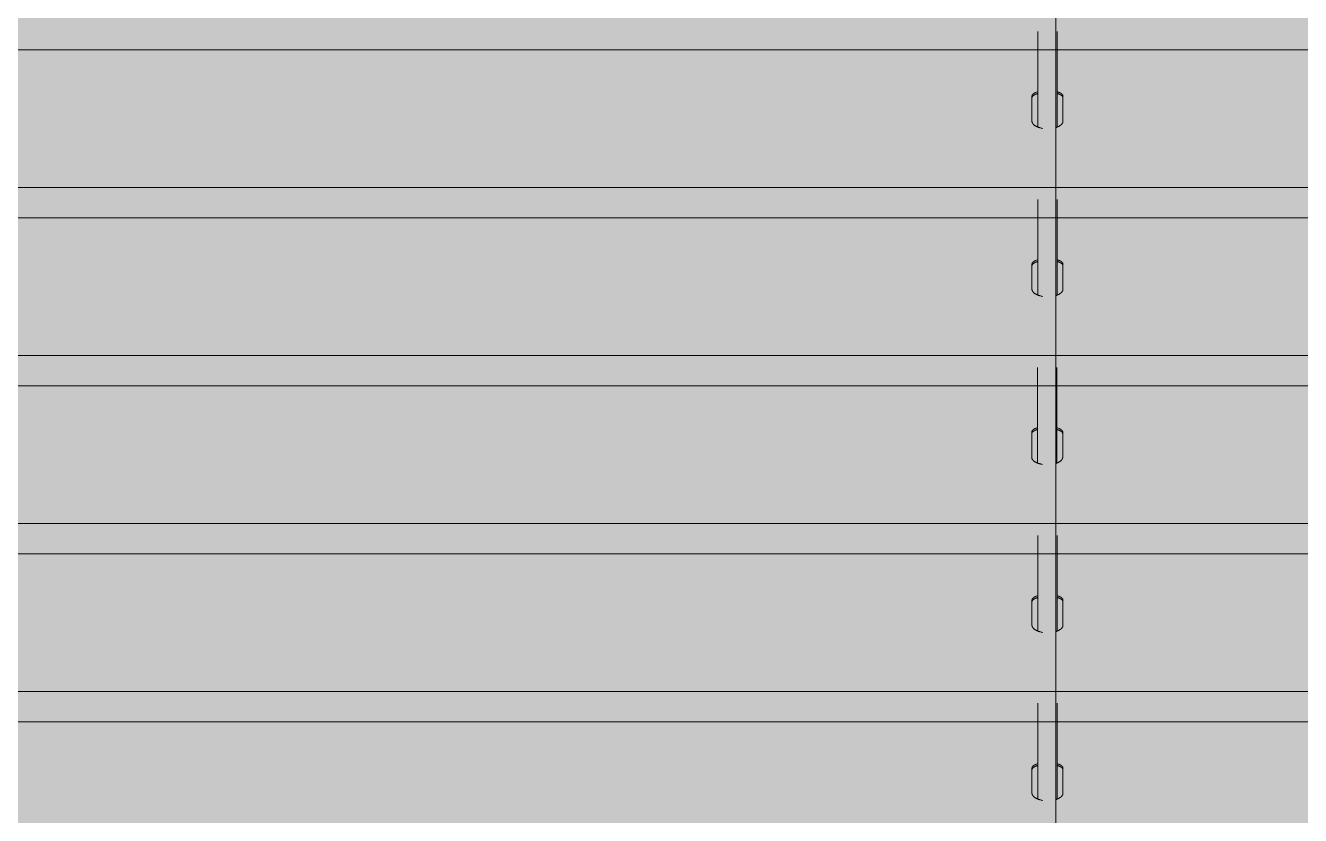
# Model space of a CAD drawing. Header units: millimetres. Extents: x 126 to 12547, y 1644 to 26714.
# Drawn here: x 1028 to 1122.9, y 25637.3 to 25696.1 of the extents above; entities that cross this region are included whole.
import ezdxf

# ---------------------------------------------------------------- set-up
doc = ezdxf.new("R2010")
doc.units = ezdxf.units.MM
doc.layers.add('cono piramide', color=4, linetype='Continuous')
for name, color, linetype, lineweight in [('F_ARREDI_pareti', 1, 'Continuous', 0), ('F_INFISSI', 4, 'Continuous', 5), ('F_MINERAL WALL', 6, 'Continuous', 5), ('F_Tendaggio', 252, 'Continuous', 5), ('F_VETRO', 140, 'Continuous', 5)]:
    doc.layers.add(name, color=color, linetype=linetype, lineweight=lineweight)

# ---------------------------------------------------------------- blocks, each defined once
blk = doc.blocks.new('TENDAGGIO_infisso piccolo_prospetto_fronte')
at = {"layer": 'F_Tendaggio'}
for p, q in [((734450.625, 513791.781), (734692.209, 513791.781)), ((734450.464, 513781.541), (734692.048, 513781.541)), ((734450.732, 513779.284), (734692.316, 513779.284)), ((734450.571, 513769.043), (734692.155, 513769.043)), ((734450.929, 513766.786), (734692.513, 513766.786)), ((734450.768, 513756.545), (734692.352, 513756.545)), ((734451.318, 513754.288), (734692.903, 513754.288)), ((734451.157, 513744.048), (734692.742, 513744.048)), ((734451.203, 513741.79), (734692.788, 513741.79))]:
    blk.add_line(p, q, dxfattribs=at)
for points in [[(734693.523, 513364.895), (734693.523, 514024.902)], [(734692.187, 513793.153), (734692.187, 513786.031)], [(734693.629, 513793.153), (734693.629, 513786.031)], [(734793.741, 513791.768), (734687.498, 513791.768)], [(734692.562, 513785.932), (734692.497, 513785.943), (734692.432, 513785.957), (734692.4, 513785.964), (734692.369, 513785.972), (734692.337, 513785.981), (734692.305, 513785.99), (734692.276, 513785.999), (734692.247, 513786.009), (734692.219, 513786.019), (734692.19, 513786.03), (734692.162, 513786.041), (734692.134, 513786.053), (734692.106, 513786.066), (734692.079, 513786.079), (734692.056, 513786.091), (734692.033, 513786.104), (734692.01, 513786.117), (734691.988, 513786.131), (734691.967, 513786.145), (734691.945, 513786.16), (734691.925, 513786.176), (734691.914, 513786.184), (734691.904, 513786.193), (734691.887, 513786.208), (734691.879, 513786.215), (734691.871, 513786.223), (734691.863, 513786.231), (734691.855, 513786.239), (734691.847, 513786.248), (734691.84, 513786.256), (734691.833, 513786.265), (734691.826, 513786.274), (734691.819, 513786.283), (734691.813, 513786.292), (734691.806, 513786.301), (734691.8, 513786.311), (734691.795, 513786.32), (734691.789, 513786.33), (734691.785, 513786.338), (734691.782, 513786.345), (734691.779, 513786.353), (734691.775, 513786.361), (734691.772, 513786.368), (734691.769, 513786.376), (734691.767, 513786.384), (734691.765, 513786.392), (734691.762, 513786.4), (734691.76, 513786.408), (734691.759, 513786.417), (734691.757, 513786.425), (734691.756, 513786.433), (734691.755, 513786.441), (734691.755, 513786.45), (734691.754, 513786.458), (734691.754, 513786.467), (734691.754, 513788.333), (734691.754, 513788.339), (734691.755, 513788.344), (734691.755, 513788.349), (734691.756, 513788.355), (734691.756, 513788.36), (734691.757, 513788.365), (734691.758, 513788.37), (734691.76, 513788.376), (734691.761, 513788.381), (734691.763, 513788.386), (734691.765, 513788.391), (734691.767, 513788.396), (734691.769, 513788.401), (734691.771, 513788.407), (734691.774, 513788.412), (734691.776, 513788.417), (734691.779, 513788.422), (734691.782, 513788.427), (734691.785, 513788.432), (734691.789, 513788.437), (734691.792, 513788.442), (734691.796, 513788.447), (734691.8, 513788.452), (734691.804, 513788.457), (734691.808, 513788.462), (734691.812, 513788.467), (734691.817, 513788.472), (734691.821, 513788.477), (734691.826, 513788.482), (734691.831, 513788.487), (734691.837, 513788.491), (734691.842, 513788.496), (734691.853, 513788.506), (734691.865, 513788.515), (734691.877, 513788.524), (734691.89, 513788.533), (734691.904, 513788.542), (734691.918, 513788.551), (734691.933, 513788.56), (734691.948, 513788.568), (734691.964, 513788.577), (734691.981, 513788.585), (734691.998, 513788.593), (734692.016, 513788.601), (734692.034, 513788.609), (734692.053, 513788.616), (734692.092, 513788.631), (734692.138, 513788.646), (734692.187, 513788.661)], [(734692.187, 513788.53), (734692.162, 513788.523), (734692.137, 513788.515), (734692.112, 513788.507), (734692.087, 513788.498), (734692.063, 513788.489), (734692.039, 513788.479), (734692.015, 513788.469), (734691.991, 513788.458), (734691.972, 513788.449), (734691.954, 513788.44), (734691.937, 513788.431), (734691.92, 513788.421), (734691.904, 513788.412), (734691.889, 513788.402), (734691.875, 513788.392), (734691.862, 513788.381), (734691.855, 513788.376), (734691.849, 513788.371), (734691.843, 513788.366), (734691.837, 513788.361), (734691.831, 513788.355), (734691.826, 513788.35), (734691.82, 513788.345), (734691.815, 513788.339), (734691.81, 513788.334), (734691.805, 513788.328), (734691.801, 513788.323), (734691.797, 513788.317), (734691.793, 513788.312), (734691.789, 513788.306), (734691.785, 513788.301), (734691.781, 513788.295), (734691.778, 513788.29), (734691.775, 513788.284), (734691.772, 513788.278), (734691.77, 513788.273), (734691.767, 513788.267), (734691.765, 513788.261), (734691.763, 513788.255), (734691.761, 513788.249), (734691.76, 513788.244), (734691.758, 513788.238), (734691.757, 513788.232), (734691.756, 513788.226), (734691.755, 513788.221), (734691.755, 513788.215), (734691.754, 513788.209), (734691.754, 513788.203)], [(734693.629, 513788.661), (734693.677, 513788.646), (734693.724, 513788.631), (734693.763, 513788.616), (734693.782, 513788.609), (734693.8, 513788.601), (734693.818, 513788.593), (734693.835, 513788.585), (734693.851, 513788.577), (734693.867, 513788.568), (734693.883, 513788.56), (734693.897, 513788.551), (734693.912, 513788.542), (734693.925, 513788.533), (734693.938, 513788.524), (734693.951, 513788.515), (734693.963, 513788.506), (734693.974, 513788.496), (734693.979, 513788.491), (734693.984, 513788.487), (734693.989, 513788.482), (734693.994, 513788.477), (734693.999, 513788.472), (734694.003, 513788.467), (734694.008, 513788.462), (734694.012, 513788.457), (734694.016, 513788.452), (734694.02, 513788.447), (734694.023, 513788.442), (734694.027, 513788.437), (734694.03, 513788.432), (734694.033, 513788.427), (734694.036, 513788.422), (734694.039, 513788.417), (734694.042, 513788.412), (734694.044, 513788.407), (734694.047, 513788.401), (734694.049, 513788.396), (734694.051, 513788.391), (734694.053, 513788.386), (734694.054, 513788.381), (734694.056, 513788.376), (734694.057, 513788.37), (734694.058, 513788.365), (734694.059, 513788.36), (734694.06, 513788.355), (734694.061, 513788.349), (734694.061, 513788.344), (734694.061, 513788.339), (734694.061, 513786.464)], [(734694.061, 513788.203), (734694.061, 513788.209), (734694.061, 513788.215), (734694.06, 513788.221), (734694.06, 513788.227), (734694.059, 513788.233), (734694.057, 513788.239), (734694.056, 513788.245), (734694.054, 513788.251), (734694.052, 513788.256), (734694.05, 513788.262), (734694.048, 513788.268), (734694.046, 513788.273), (734694.043, 513788.279), (734694.04, 513788.284), (734694.037, 513788.29), (734694.034, 513788.295), (734694.031, 513788.3), (734694.027, 513788.306), (734694.023, 513788.311), (734694.019, 513788.317), (734694.015, 513788.323), (734694.01, 513788.328), (734694.006, 513788.333), (734694.001, 513788.339), (734693.996, 513788.344), (734693.99, 513788.35), (734693.985, 513788.355), (734693.979, 513788.36), (734693.973, 513788.366), (734693.967, 513788.371), (734693.961, 513788.376), (734693.955, 513788.381), (734693.941, 513788.391), (734693.927, 513788.401), (734693.912, 513788.411), (734693.896, 513788.421), (734693.88, 513788.43), (734693.862, 513788.44), (734693.844, 513788.449), (734693.826, 513788.458), (734693.802, 513788.469), (734693.778, 513788.479), (734693.753, 513788.489), (734693.729, 513788.498), (734693.704, 513788.507), (734693.679, 513788.515), (734693.654, 513788.523), (734693.629, 513788.53)], [(734694.061, 513786.464), (734694.061, 513786.459), (734694.061, 513786.454), (734694.061, 513786.448), (734694.061, 513786.443), (734694.06, 513786.437), (734694.059, 513786.432), (734694.059, 513786.427), (734694.058, 513786.421), (734694.057, 513786.416), (734694.056, 513786.41), (734694.055, 513786.405), (734694.053, 513786.4), (734694.052, 513786.394), (734694.05, 513786.389), (734694.049, 513786.384), (734694.047, 513786.378), (734694.045, 513786.373), (734694.043, 513786.368), (734694.041, 513786.362), (734694.039, 513786.357), (734694.037, 513786.352), (734694.034, 513786.346), (734694.029, 513786.336), (734694.024, 513786.325), (734694.018, 513786.315), (734694.011, 513786.304), (734694.004, 513786.294), (734693.997, 513786.284), (734693.989, 513786.273), (734693.981, 513786.263), (734693.973, 513786.253), (734693.964, 513786.243), (734693.954, 513786.233), (734693.945, 513786.223), (734693.935, 513786.213), (734693.924, 513786.204), (734693.913, 513786.194), (734693.902, 513786.184), (734693.89, 513786.175), (734693.878, 513786.166), (734693.865, 513786.156), (734693.852, 513786.147), (734693.839, 513786.138), (734693.822, 513786.127), (734693.805, 513786.117), (734693.788, 513786.107), (734693.77, 513786.097), (734693.752, 513786.087), (734693.733, 513786.077), (734693.714, 513786.068), (734693.694, 513786.059), (734693.654, 513786.041), (734693.612, 513786.024), (734693.568, 513786.008), (734693.523, 513785.994)], [(734687.392, 513781.528), (734793.74, 513781.528)], [(734692.187, 513780.655), (734692.187, 513773.533)], [(734693.629, 513780.655), (734693.629, 513773.533)], [(734793.741, 513779.27), (734687.498, 513779.27)], [(734692.562, 513773.434), (734692.497, 513773.446), (734692.432, 513773.459), (734692.4, 513773.466), (734692.369, 513773.474), (734692.337, 513773.483), (734692.305, 513773.492), (734692.276, 513773.501), (734692.247, 513773.511), (734692.219, 513773.521), (734692.19, 513773.532), (734692.162, 513773.543), (734692.134, 513773.555), (734692.106, 513773.568), (734692.079, 513773.581), (734692.056, 513773.593), (734692.033, 513773.606), (734692.01, 513773.619), (734691.988, 513773.633), (734691.967, 513773.647), (734691.945, 513773.662), (734691.925, 513773.678), (734691.914, 513773.686), (734691.904, 513773.695), (734691.887, 513773.71), (734691.879, 513773.718), (734691.871, 513773.725), (734691.863, 513773.733), (734691.855, 513773.742), (734691.847, 513773.75), (734691.84, 513773.758), (734691.833, 513773.767), (734691.826, 513773.776), (734691.819, 513773.785), (734691.813, 513773.794), (734691.806, 513773.803), (734691.8, 513773.813), (734691.795, 513773.823), (734691.789, 513773.833), (734691.785, 513773.84), (734691.782, 513773.848), (734691.779, 513773.855), (734691.775, 513773.863), (734691.772, 513773.871), (734691.769, 513773.879), (734691.767, 513773.886), (734691.765, 513773.894), (734691.762, 513773.903), (734691.76, 513773.911), (734691.759, 513773.919), (734691.757, 513773.927), (734691.756, 513773.935), (734691.755, 513773.943), (734691.755, 513773.952), (734691.754, 513773.96), (734691.754, 513773.969), (734691.754, 513775.836), (734691.754, 513775.841), (734691.755, 513775.846), (734691.755, 513775.852), (734691.756, 513775.857), (734691.756, 513775.862), (734691.757, 513775.867), (734691.758, 513775.873), (734691.76, 513775.878), (734691.761, 513775.883), (734691.763, 513775.888), (734691.765, 513775.893), (734691.767, 513775.899), (734691.769, 513775.904), (734691.771, 513775.909), (734691.774, 513775.914), (734691.776, 513775.919), (734691.779, 513775.924), (734691.782, 513775.929), (734691.785, 513775.934), (734691.789, 513775.939), (734691.792, 513775.944), (734691.796, 513775.949), (734691.8, 513775.954), (734691.804, 513775.959), (734691.808, 513775.964), (734691.812, 513775.969), (734691.817, 513775.974), (734691.821, 513775.979), (734691.826, 513775.984), (734691.831, 513775.989), (734691.837, 513775.994), (734691.842, 513775.998), (734691.853, 513776.008), (734691.865, 513776.017), (734691.877, 513776.026), (734691.89, 513776.036), (734691.904, 513776.044), (734691.918, 513776.053), (734691.933, 513776.062), (734691.948, 513776.07), (734691.964, 513776.079), (734691.981, 513776.087), (734691.998, 513776.095), (734692.016, 513776.103), (734692.034, 513776.111), (734692.053, 513776.118), (734692.092, 513776.133), (734692.138, 513776.149), (734692.187, 513776.163)], [(734692.187, 513776.032), (734692.162, 513776.025), (734692.137, 513776.017), (734692.112, 513776.009), (734692.087, 513776), (734692.063, 513775.991), (734692.039, 513775.982), (734692.015, 513775.971), (734691.991, 513775.961), (734691.972, 513775.952), (734691.954, 513775.943), (734691.937, 513775.933), (734691.92, 513775.924), (734691.904, 513775.914), (734691.889, 513775.904), (734691.875, 513775.894), (734691.862, 513775.884), (734691.855, 513775.879), (734691.849, 513775.873), (734691.843, 513775.868), (734691.837, 513775.863), (734691.831, 513775.858), (734691.826, 513775.852), (734691.82, 513775.847), (734691.815, 513775.841), (734691.81, 513775.836), (734691.805, 513775.831), (734691.801, 513775.825), (734691.797, 513775.82), (734691.793, 513775.814), (734691.789, 513775.808), (734691.785, 513775.803), (734691.781, 513775.797), (734691.778, 513775.792), (734691.775, 513775.786), (734691.772, 513775.781), (734691.77, 513775.775), (734691.767, 513775.769), (734691.765, 513775.763), (734691.763, 513775.758), (734691.761, 513775.752), (734691.76, 513775.746), (734691.758, 513775.74), (734691.757, 513775.734), (734691.756, 513775.729), (734691.755, 513775.723), (734691.755, 513775.717), (734691.754, 513775.711), (734691.754, 513775.705)], [(734693.629, 513776.163), (734693.677, 513776.149), (734693.724, 513776.133), (734693.763, 513776.118), (734693.782, 513776.111), (734693.8, 513776.103), (734693.818, 513776.095), (734693.835, 513776.087), (734693.851, 513776.079), (734693.867, 513776.071), (734693.883, 513776.062), (734693.897, 513776.053), (734693.912, 513776.044), (734693.925, 513776.036), (734693.938, 513776.026), (734693.951, 513776.017), (734693.963, 513776.008), (734693.974, 513775.998), (734693.979, 513775.994), (734693.984, 513775.989), (734693.989, 513775.984), (734693.994, 513775.979), (734693.999, 513775.974), (734694.003, 513775.969), (734694.008, 513775.964), (734694.012, 513775.959), (734694.016, 513775.954), (734694.02, 513775.949), (734694.023, 513775.944), (734694.027, 513775.939), (734694.03, 513775.934), (734694.033, 513775.929), (734694.036, 513775.924), (734694.039, 513775.919), (734694.042, 513775.914), (734694.044, 513775.909), (734694.047, 513775.904), (734694.049, 513775.899), (734694.051, 513775.893), (734694.053, 513775.888), (734694.054, 513775.883), (734694.056, 513775.878), (734694.057, 513775.873), (734694.058, 513775.867), (734694.059, 513775.862), (734694.06, 513775.857), (734694.061, 513775.852), (734694.061, 513775.846), (734694.061, 513775.841), (734694.061, 513773.967)], [(734694.061, 513775.705), (734694.061, 513775.711), (734694.061, 513775.717), (734694.06, 513775.723), (734694.06, 513775.729), (734694.059, 513775.735), (734694.057, 513775.741), (734694.056, 513775.747), (734694.054, 513775.753), (734694.052, 513775.759), (734694.05, 513775.764), (734694.048, 513775.77), (734694.046, 513775.776), (734694.043, 513775.781), (734694.04, 513775.787), (734694.037, 513775.792), (734694.034, 513775.797), (734694.031, 513775.803), (734694.027, 513775.808), (734694.023, 513775.814), (734694.019, 513775.819), (734694.015, 513775.825), (734694.01, 513775.83), (734694.006, 513775.836), (734694.001, 513775.841), (734693.996, 513775.847), (734693.99, 513775.852), (734693.985, 513775.857), (734693.979, 513775.863), (734693.973, 513775.868), (734693.967, 513775.873), (734693.961, 513775.878), (734693.955, 513775.883), (734693.941, 513775.894), (734693.927, 513775.904), (734693.912, 513775.913), (734693.896, 513775.923), (734693.88, 513775.933), (734693.862, 513775.942), (734693.844, 513775.951), (734693.826, 513775.96), (734693.802, 513775.971), (734693.778, 513775.981), (734693.753, 513775.991), (734693.729, 513776), (734693.704, 513776.009), (734693.679, 513776.017), (734693.654, 513776.025), (734693.629, 513776.032)], [(734694.061, 513773.967), (734694.061, 513773.961), (734694.061, 513773.956), (734694.061, 513773.95), (734694.061, 513773.945), (734694.06, 513773.94), (734694.059, 513773.934), (734694.059, 513773.929), (734694.058, 513773.923), (734694.057, 513773.918), (734694.056, 513773.913), (734694.055, 513773.907), (734694.053, 513773.902), (734694.052, 513773.897), (734694.05, 513773.891), (734694.049, 513773.886), (734694.047, 513773.88), (734694.045, 513773.875), (734694.043, 513773.87), (734694.041, 513773.864), (734694.039, 513773.859), (734694.037, 513773.854), (734694.034, 513773.849), (734694.029, 513773.838), (734694.024, 513773.827), (734694.018, 513773.817), (734694.011, 513773.807), (734694.004, 513773.796), (734693.997, 513773.786), (734693.989, 513773.776), (734693.981, 513773.765), (734693.973, 513773.755), (734693.964, 513773.745), (734693.954, 513773.735), (734693.945, 513773.725), (734693.935, 513773.716), (734693.924, 513773.706), (734693.913, 513773.696), (734693.902, 513773.687), (734693.89, 513773.677), (734693.878, 513773.668), (734693.865, 513773.658), (734693.852, 513773.649), (734693.839, 513773.64), (734693.822, 513773.63), (734693.805, 513773.619), (734693.788, 513773.609), (734693.77, 513773.599), (734693.752, 513773.589), (734693.733, 513773.579), (734693.714, 513773.57), (734693.694, 513773.561), (734693.654, 513773.543), (734693.612, 513773.527), (734693.568, 513773.511), (734693.523, 513773.496)], [(734687.392, 513769.03), (734793.74, 513769.03)], [(734692.166, 513768.157), (734692.166, 513761.035)], [(734693.608, 513768.157), (734693.608, 513761.035)], [(734793.721, 513766.772), (734687.478, 513766.772)], [(734692.541, 513760.936), (734692.476, 513760.947), (734692.412, 513760.961), (734692.38, 513760.968), (734692.348, 513760.976), (734692.316, 513760.985), (734692.285, 513760.994), (734692.256, 513761.003), (734692.227, 513761.013), (734692.198, 513761.023), (734692.17, 513761.034), (734692.141, 513761.045), (734692.113, 513761.057), (734692.086, 513761.07), (734692.058, 513761.083), (734692.035, 513761.095), (734692.012, 513761.108), (734691.99, 513761.121), (734691.968, 513761.135), (734691.946, 513761.149), (734691.925, 513761.164), (734691.904, 513761.18), (734691.894, 513761.188), (734691.884, 513761.197), (734691.867, 513761.212), (734691.859, 513761.219), (734691.85, 513761.227), (734691.842, 513761.235), (734691.835, 513761.243), (734691.827, 513761.252), (734691.82, 513761.26), (734691.812, 513761.269), (734691.805, 513761.278), (734691.799, 513761.287), (734691.792, 513761.296), (734691.786, 513761.305), (734691.78, 513761.315), (734691.774, 513761.325), (734691.769, 513761.335), (734691.765, 513761.342), (734691.761, 513761.349), (734691.758, 513761.357), (734691.755, 513761.365), (734691.752, 513761.373), (734691.749, 513761.38), (734691.746, 513761.388), (734691.744, 513761.396), (734691.742, 513761.404), (734691.74, 513761.413), (734691.738, 513761.421), (734691.737, 513761.429), (734691.736, 513761.437), (734691.735, 513761.445), (734691.734, 513761.454), (734691.734, 513761.462), (734691.733, 513761.471), (734691.734, 513763.338), (734691.734, 513763.343), (734691.734, 513763.348), (734691.734, 513763.353), (734691.735, 513763.359), (734691.736, 513763.364), (734691.737, 513763.369), (734691.738, 513763.374), (734691.739, 513763.38), (734691.741, 513763.385), (734691.742, 513763.39), (734691.744, 513763.395), (734691.746, 513763.4), (734691.748, 513763.406), (734691.751, 513763.411), (734691.753, 513763.416), (734691.756, 513763.421), (734691.759, 513763.426), (734691.762, 513763.431), (734691.765, 513763.436), (734691.768, 513763.441), (734691.772, 513763.446), (734691.775, 513763.451), (734691.779, 513763.456), (734691.783, 513763.461), (734691.787, 513763.466), (734691.792, 513763.471), (734691.796, 513763.476), (734691.801, 513763.481), (734691.806, 513763.486), (734691.811, 513763.491), (734691.816, 513763.495), (734691.821, 513763.5), (734691.833, 513763.51), (734691.844, 513763.519), (734691.857, 513763.528), (734691.87, 513763.537), (734691.883, 513763.546), (734691.898, 513763.555), (734691.912, 513763.564), (734691.928, 513763.572), (734691.944, 513763.581), (734691.96, 513763.589), (734691.977, 513763.597), (734691.995, 513763.605), (734692.013, 513763.613), (734692.032, 513763.62), (734692.071, 513763.635), (734692.118, 513763.651), (734692.166, 513763.665)], [(734692.166, 513763.534), (734692.141, 513763.527), (734692.116, 513763.519), (734692.091, 513763.511), (734692.067, 513763.502), (734692.042, 513763.493), (734692.018, 513763.483), (734691.994, 513763.473), (734691.97, 513763.463), (734691.951, 513763.454), (734691.934, 513763.444), (734691.916, 513763.435), (734691.9, 513763.425), (734691.884, 513763.416), (734691.869, 513763.406), (734691.855, 513763.396), (734691.841, 513763.386), (734691.835, 513763.38), (734691.828, 513763.375), (734691.822, 513763.37), (734691.816, 513763.365), (734691.811, 513763.359), (734691.805, 513763.354), (734691.8, 513763.349), (734691.795, 513763.343), (734691.79, 513763.338), (734691.785, 513763.332), (734691.78, 513763.327), (734691.776, 513763.321), (734691.772, 513763.316), (734691.768, 513763.31), (734691.764, 513763.305), (734691.761, 513763.299), (734691.758, 513763.294), (734691.755, 513763.288), (734691.752, 513763.283), (734691.749, 513763.277), (734691.747, 513763.271), (734691.745, 513763.265), (734691.742, 513763.259), (734691.741, 513763.254), (734691.739, 513763.248), (734691.738, 513763.242), (734691.737, 513763.236), (734691.736, 513763.231), (734691.735, 513763.225), (734691.734, 513763.219), (734691.734, 513763.213), (734691.734, 513763.207)], [(734693.608, 513763.665), (734693.657, 513763.651), (734693.703, 513763.635), (734693.742, 513763.62), (734693.761, 513763.613), (734693.779, 513763.605), (734693.797, 513763.597), (734693.814, 513763.589), (734693.831, 513763.581), (734693.847, 513763.572), (734693.862, 513763.564), (734693.877, 513763.555), (734693.891, 513763.546), (734693.905, 513763.537), (734693.918, 513763.528), (734693.93, 513763.519), (734693.942, 513763.51), (734693.953, 513763.5), (734693.959, 513763.495), (734693.964, 513763.491), (734693.969, 513763.486), (734693.974, 513763.481), (734693.978, 513763.476), (734693.983, 513763.471), (734693.987, 513763.466), (734693.991, 513763.461), (734693.995, 513763.456), (734693.999, 513763.451), (734694.003, 513763.446), (734694.006, 513763.441), (734694.01, 513763.436), (734694.013, 513763.431), (734694.016, 513763.426), (734694.019, 513763.421), (734694.021, 513763.416), (734694.024, 513763.411), (734694.026, 513763.406), (734694.028, 513763.4), (734694.03, 513763.395), (734694.032, 513763.39), (734694.034, 513763.385), (734694.035, 513763.38), (734694.037, 513763.374), (734694.038, 513763.369), (734694.039, 513763.364), (734694.04, 513763.359), (734694.04, 513763.353), (734694.041, 513763.348), (734694.041, 513763.343), (734694.041, 513761.469)], [(734694.041, 513763.207), (734694.041, 513763.213), (734694.04, 513763.219), (734694.04, 513763.225), (734694.039, 513763.231), (734694.038, 513763.237), (734694.037, 513763.243), (734694.035, 513763.249), (734694.034, 513763.255), (734694.032, 513763.261), (734694.03, 513763.266), (734694.028, 513763.272), (734694.025, 513763.278), (734694.023, 513763.283), (734694.02, 513763.288), (734694.017, 513763.294), (734694.014, 513763.299), (734694.01, 513763.304), (734694.007, 513763.31), (734694.003, 513763.316), (734693.999, 513763.321), (734693.994, 513763.327), (734693.99, 513763.332), (734693.985, 513763.338), (734693.98, 513763.343), (734693.975, 513763.348), (734693.97, 513763.354), (734693.964, 513763.359), (734693.959, 513763.364), (734693.953, 513763.37), (734693.947, 513763.375), (734693.941, 513763.38), (734693.934, 513763.385), (734693.921, 513763.395), (734693.906, 513763.405), (734693.891, 513763.415), (734693.876, 513763.425), (734693.859, 513763.435), (734693.842, 513763.444), (734693.824, 513763.453), (734693.805, 513763.462), (734693.781, 513763.473), (734693.757, 513763.483), (734693.733, 513763.493), (734693.708, 513763.502), (734693.684, 513763.511), (734693.659, 513763.519), (734693.634, 513763.527), (734693.608, 513763.534)], [(734694.041, 513761.469), (734694.041, 513761.463), (734694.041, 513761.458), (734694.04, 513761.452), (734694.04, 513761.447), (734694.04, 513761.442), (734694.039, 513761.436), (734694.038, 513761.431), (734694.037, 513761.425), (734694.036, 513761.42), (734694.035, 513761.415), (734694.034, 513761.409), (734694.033, 513761.404), (734694.031, 513761.398), (734694.03, 513761.393), (734694.028, 513761.388), (734694.026, 513761.382), (734694.025, 513761.377), (734694.023, 513761.372), (734694.021, 513761.366), (734694.018, 513761.361), (734694.016, 513761.356), (734694.014, 513761.35), (734694.009, 513761.34), (734694.003, 513761.329), (734693.997, 513761.319), (734693.991, 513761.308), (734693.984, 513761.298), (734693.977, 513761.288), (734693.969, 513761.278), (734693.961, 513761.267), (734693.952, 513761.257), (734693.943, 513761.247), (734693.934, 513761.237), (734693.924, 513761.227), (734693.914, 513761.217), (734693.903, 513761.208), (734693.892, 513761.198), (734693.881, 513761.189), (734693.869, 513761.179), (734693.857, 513761.17), (734693.845, 513761.16), (734693.832, 513761.151), (734693.818, 513761.142), (734693.802, 513761.131), (734693.785, 513761.121), (734693.767, 513761.111), (734693.75, 513761.101), (734693.731, 513761.091), (734693.713, 513761.081), (734693.693, 513761.072), (734693.674, 513761.063), (734693.633, 513761.045), (734693.591, 513761.028), (734693.548, 513761.013), (734693.503, 513760.998)], [(734687.372, 513756.532), (734793.72, 513756.532)], [(734692.187, 513755.659), (734692.187, 513748.538)], [(734693.629, 513755.659), (734693.629, 513748.538)], [(734793.741, 513754.275), (734687.498, 513754.275)], [(734692.562, 513748.439), (734692.497, 513748.45), (734692.432, 513748.463), (734692.4, 513748.471), (734692.369, 513748.479), (734692.337, 513748.487), (734692.305, 513748.497), (734692.276, 513748.506), (734692.247, 513748.515), (734692.219, 513748.526), (734692.19, 513748.536), (734692.162, 513748.548), (734692.134, 513748.56), (734692.106, 513748.572), (734692.079, 513748.586), (734692.056, 513748.598), (734692.033, 513748.61), (734692.01, 513748.624), (734691.988, 513748.637), (734691.967, 513748.652), (734691.945, 513748.667), (734691.925, 513748.683), (734691.914, 513748.691), (734691.904, 513748.699), (734691.887, 513748.714), (734691.879, 513748.722), (734691.871, 513748.73), (734691.863, 513748.738), (734691.855, 513748.746), (734691.847, 513748.754), (734691.84, 513748.763), (734691.833, 513748.772), (734691.826, 513748.78), (734691.819, 513748.789), (734691.813, 513748.799), (734691.806, 513748.808), (734691.8, 513748.818), (734691.795, 513748.827), (734691.789, 513748.837), (734691.785, 513748.845), (734691.782, 513748.852), (734691.779, 513748.86), (734691.775, 513748.867), (734691.772, 513748.875), (734691.769, 513748.883), (734691.767, 513748.891), (734691.765, 513748.899), (734691.762, 513748.907), (734691.76, 513748.915), (734691.759, 513748.923), (734691.757, 513748.931), (734691.756, 513748.94), (734691.755, 513748.948), (734691.755, 513748.956), (734691.754, 513748.965), (734691.754, 513748.974), (734691.754, 513750.84), (734691.754, 513750.845), (734691.755, 513750.851), (734691.755, 513750.856), (734691.756, 513750.861), (734691.756, 513750.867), (734691.757, 513750.872), (734691.758, 513750.877), (734691.76, 513750.882), (734691.761, 513750.888), (734691.763, 513750.893), (734691.765, 513750.898), (734691.767, 513750.903), (734691.769, 513750.908), (734691.771, 513750.913), (734691.774, 513750.919), (734691.776, 513750.924), (734691.779, 513750.929), (734691.782, 513750.934), (734691.785, 513750.939), (734691.789, 513750.944), (734691.792, 513750.949), (734691.796, 513750.954), (734691.8, 513750.959), (734691.804, 513750.964), (734691.808, 513750.969), (734691.812, 513750.974), (734691.817, 513750.979), (734691.821, 513750.984), (734691.826, 513750.988), (734691.831, 513750.993), (734691.837, 513750.998), (734691.842, 513751.003), (734691.853, 513751.012), (734691.865, 513751.022), (734691.877, 513751.031), (734691.89, 513751.04), (734691.904, 513751.049), (734691.918, 513751.058), (734691.933, 513751.066), (734691.948, 513751.075), (734691.964, 513751.083), (734691.981, 513751.092), (734691.998, 513751.1), (734692.016, 513751.108), (734692.034, 513751.115), (734692.053, 513751.123), (734692.092, 513751.138), (734692.138, 513751.153), (734692.187, 513751.168)], [(734693.629, 513751.168), (734693.677, 513751.153), (734693.724, 513751.138), (734693.763, 513751.123), (734693.782, 513751.115), (734693.8, 513751.108), (734693.818, 513751.1), (734693.835, 513751.092), (734693.851, 513751.083), (734693.867, 513751.075), (734693.883, 513751.066), (734693.897, 513751.058), (734693.912, 513751.049), (734693.925, 513751.04), (734693.938, 513751.031), (734693.951, 513751.022), (734693.963, 513751.012), (734693.974, 513751.003), (734693.979, 513750.998), (734693.984, 513750.993), (734693.989, 513750.988), (734693.994, 513750.984), (734693.999, 513750.979), (734694.003, 513750.974), (734694.008, 513750.969), (734694.012, 513750.964), (734694.016, 513750.959), (734694.02, 513750.954), (734694.023, 513750.949), (734694.027, 513750.944), (734694.03, 513750.939), (734694.033, 513750.934), (734694.036, 513750.929), (734694.039, 513750.924), (734694.042, 513750.919), (734694.044, 513750.913), (734694.047, 513750.908), (734694.049, 513750.903), (734694.051, 513750.898), (734694.053, 513750.893), (734694.054, 513750.888), (734694.056, 513750.882), (734694.057, 513750.877), (734694.058, 513750.872), (734694.059, 513750.867), (734694.06, 513750.861), (734694.061, 513750.856), (734694.061, 513750.851), (734694.061, 513750.845), (734694.061, 513748.971)], [(734692.187, 513751.037), (734692.162, 513751.029), (734692.137, 513751.022), (734692.112, 513751.014), (734692.087, 513751.005), (734692.063, 513750.996), (734692.039, 513750.986), (734692.015, 513750.976), (734691.991, 513750.965), (734691.972, 513750.956), (734691.954, 513750.947), (734691.937, 513750.938), (734691.92, 513750.928), (734691.904, 513750.918), (734691.889, 513750.908), (734691.875, 513750.898), (734691.862, 513750.888), (734691.855, 513750.883), (734691.849, 513750.878), (734691.843, 513750.873), (734691.837, 513750.867), (734691.831, 513750.862), (734691.826, 513750.857), (734691.82, 513750.851), (734691.815, 513750.846), (734691.81, 513750.84), (734691.805, 513750.835), (734691.801, 513750.83), (734691.797, 513750.824), (734691.793, 513750.818), (734691.789, 513750.813), (734691.785, 513750.807), (734691.781, 513750.802), (734691.778, 513750.796), (734691.775, 513750.791), (734691.772, 513750.785), (734691.77, 513750.78), (734691.767, 513750.774), (734691.765, 513750.768), (734691.763, 513750.762), (734691.761, 513750.756), (734691.76, 513750.75), (734691.758, 513750.745), (734691.757, 513750.739), (734691.756, 513750.733), (734691.755, 513750.727), (734691.755, 513750.721), (734691.754, 513750.716), (734691.754, 513750.71)], [(734694.061, 513750.709), (734694.061, 513750.715), (734694.061, 513750.721), (734694.06, 513750.727), (734694.06, 513750.733), (734694.059, 513750.739), (734694.057, 513750.745), (734694.056, 513750.751), (734694.054, 513750.757), (734694.052, 513750.763), (734694.05, 513750.769), (734694.048, 513750.775), (734694.046, 513750.78), (734694.043, 513750.786), (734694.04, 513750.791), (734694.037, 513750.796), (734694.034, 513750.801), (734694.031, 513750.807), (734694.027, 513750.813), (734694.023, 513750.818), (734694.019, 513750.824), (734694.015, 513750.829), (734694.01, 513750.835), (734694.006, 513750.84), (734694.001, 513750.846), (734693.996, 513750.851), (734693.99, 513750.856), (734693.985, 513750.862), (734693.979, 513750.867), (734693.973, 513750.872), (734693.967, 513750.877), (734693.961, 513750.883), (734693.955, 513750.888), (734693.941, 513750.898), (734693.927, 513750.908), (734693.912, 513750.918), (734693.896, 513750.928), (734693.88, 513750.937), (734693.862, 513750.947), (734693.844, 513750.956), (734693.826, 513750.965), (734693.802, 513750.976), (734693.778, 513750.986), (734693.753, 513750.996), (734693.729, 513751.005), (734693.704, 513751.013), (734693.679, 513751.022), (734693.654, 513751.029), (734693.629, 513751.037)], [(734694.061, 513748.971), (734694.061, 513748.966), (734694.061, 513748.96), (734694.061, 513748.955), (734694.061, 513748.95), (734694.06, 513748.944), (734694.059, 513748.939), (734694.059, 513748.933), (734694.058, 513748.928), (734694.057, 513748.923), (734694.056, 513748.917), (734694.055, 513748.912), (734694.053, 513748.906), (734694.052, 513748.901), (734694.05, 513748.896), (734694.049, 513748.89), (734694.047, 513748.885), (734694.045, 513748.88), (734694.043, 513748.874), (734694.041, 513748.869), (734694.039, 513748.864), (734694.037, 513748.858), (734694.034, 513748.853), (734694.029, 513748.842), (734694.024, 513748.832), (734694.018, 513748.821), (734694.011, 513748.811), (734694.004, 513748.801), (734693.997, 513748.79), (734693.989, 513748.78), (734693.981, 513748.77), (734693.973, 513748.76), (734693.964, 513748.75), (734693.954, 513748.74), (734693.945, 513748.73), (734693.935, 513748.72), (734693.924, 513748.71), (734693.913, 513748.701), (734693.902, 513748.691), (734693.89, 513748.682), (734693.878, 513748.672), (734693.865, 513748.663), (734693.852, 513748.654), (734693.839, 513748.645), (734693.822, 513748.634), (734693.805, 513748.624), (734693.788, 513748.613), (734693.77, 513748.603), (734693.752, 513748.594), (734693.733, 513748.584), (734693.714, 513748.575), (734693.694, 513748.565), (734693.654, 513748.548), (734693.612, 513748.531), (734693.568, 513748.515), (734693.523, 513748.501)], [(734687.392, 513744.035), (734793.74, 513744.035)], [(734692.187, 513743.162), (734692.187, 513736.04)], [(734693.629, 513743.162), (734693.629, 513736.04)], [(734793.741, 513741.777), (734687.498, 513741.777)], [(734692.562, 513735.941), (734692.497, 513735.952), (734692.432, 513735.966), (734692.4, 513735.973), (734692.369, 513735.981), (734692.337, 513735.99), (734692.305, 513735.999), (734692.276, 513736.008), (734692.247, 513736.018), (734692.219, 513736.028), (734692.19, 513736.039), (734692.162, 513736.05), (734692.134, 513736.062), (734692.106, 513736.075), (734692.079, 513736.088), (734692.056, 513736.1), (734692.033, 513736.113), (734692.01, 513736.126), (734691.988, 513736.14), (734691.967, 513736.154), (734691.945, 513736.169), (734691.925, 513736.185), (734691.914, 513736.193), (734691.904, 513736.202), (734691.887, 513736.217), (734691.879, 513736.224), (734691.871, 513736.232), (734691.863, 513736.24), (734691.855, 513736.248), (734691.847, 513736.257), (734691.84, 513736.265), (734691.833, 513736.274), (734691.826, 513736.283), (734691.819, 513736.292), (734691.813, 513736.301), (734691.806, 513736.31), (734691.8, 513736.32), (734691.795, 513736.33), (734691.789, 513736.339), (734691.785, 513736.347), (734691.782, 513736.354), (734691.779, 513736.362), (734691.775, 513736.37), (734691.772, 513736.377), (734691.769, 513736.385), (734691.767, 513736.393), (734691.765, 513736.401), (734691.762, 513736.409), (734691.76, 513736.417), (734691.759, 513736.426), (734691.757, 513736.434), (734691.756, 513736.442), (734691.755, 513736.45), (734691.755, 513736.459), (734691.754, 513736.467), (734691.754, 513736.476), (734691.754, 513738.342), (734691.754, 513738.348), (734691.755, 513738.353), (734691.755, 513738.358), (734691.756, 513738.364), (734691.756, 513738.369), (734691.757, 513738.374), (734691.758, 513738.379), (734691.76, 513738.385), (734691.761, 513738.39), (734691.763, 513738.395), (734691.765, 513738.4), (734691.767, 513738.405), (734691.769, 513738.411), (734691.771, 513738.416), (734691.774, 513738.421), (734691.776, 513738.426), (734691.779, 513738.431), (734691.782, 513738.436), (734691.785, 513738.441), (734691.789, 513738.446), (734691.792, 513738.451), (734691.796, 513738.456), (734691.8, 513738.461), (734691.804, 513738.466), (734691.808, 513738.471), (734691.812, 513738.476), (734691.817, 513738.481), (734691.821, 513738.486), (734691.826, 513738.491), (734691.831, 513738.496), (734691.837, 513738.5), (734691.842, 513738.505), (734691.853, 513738.515), (734691.865, 513738.524), (734691.877, 513738.533), (734691.89, 513738.542), (734691.904, 513738.551), (734691.918, 513738.56), (734691.933, 513738.569), (734691.948, 513738.577), (734691.964, 513738.586), (734691.981, 513738.594), (734691.998, 513738.602), (734692.016, 513738.61), (734692.034, 513738.618), (734692.053, 513738.625), (734692.092, 513738.64), (734692.138, 513738.655), (734692.187, 513738.67)], [(734692.187, 513738.539), (734692.162, 513738.532), (734692.137, 513738.524), (734692.112, 513738.516), (734692.087, 513738.507), (734692.063, 513738.498), (734692.039, 513738.488), (734692.015, 513738.478), (734691.991, 513738.468), (734691.972, 513738.458), (734691.954, 513738.449), (734691.937, 513738.44), (734691.92, 513738.43), (734691.904, 513738.421), (734691.889, 513738.411), (734691.875, 513738.401), (734691.862, 513738.39), (734691.855, 513738.385), (734691.849, 513738.38), (734691.843, 513738.375), (734691.837, 513738.37), (734691.831, 513738.364), (734691.826, 513738.359), (734691.82, 513738.354), (734691.815, 513738.348), (734691.81, 513738.343), (734691.805, 513738.337), (734691.801, 513738.332), (734691.797, 513738.326), (734691.793, 513738.321), (734691.789, 513738.315), (734691.785, 513738.31), (734691.781, 513738.304), (734691.778, 513738.299), (734691.775, 513738.293), (734691.772, 513738.287), (734691.77, 513738.282), (734691.767, 513738.276), (734691.765, 513738.27), (734691.763, 513738.264), (734691.761, 513738.258), (734691.76, 513738.253), (734691.758, 513738.247), (734691.757, 513738.241), (734691.756, 513738.235), (734691.755, 513738.23), (734691.755, 513738.224), (734691.754, 513738.218), (734691.754, 513738.212)], [(734693.629, 513738.67), (734693.677, 513738.655), (734693.724, 513738.64), (734693.763, 513738.625), (734693.782, 513738.618), (734693.8, 513738.61), (734693.818, 513738.602), (734693.835, 513738.594), (734693.851, 513738.586), (734693.867, 513738.577), (734693.883, 513738.569), (734693.897, 513738.56), (734693.912, 513738.551), (734693.925, 513738.542), (734693.938, 513738.533), (734693.951, 513738.524), (734693.963, 513738.515), (734693.974, 513738.505), (734693.979, 513738.5), (734693.984, 513738.496), (734693.989, 513738.491), (734693.994, 513738.486), (734693.999, 513738.481), (734694.003, 513738.476), (734694.008, 513738.471), (734694.012, 513738.466), (734694.016, 513738.461), (734694.02, 513738.456), (734694.023, 513738.451), (734694.027, 513738.446), (734694.03, 513738.441), (734694.033, 513738.436), (734694.036, 513738.431), (734694.039, 513738.426), (734694.042, 513738.421), (734694.044, 513738.416), (734694.047, 513738.411), (734694.049, 513738.405), (734694.051, 513738.4), (734694.053, 513738.395), (734694.054, 513738.39), (734694.056, 513738.385), (734694.057, 513738.379), (734694.058, 513738.374), (734694.059, 513738.369), (734694.06, 513738.364), (734694.061, 513738.358), (734694.061, 513738.353), (734694.061, 513738.348), (734694.061, 513736.473)], [(734694.061, 513738.212), (734694.061, 513738.218), (734694.061, 513738.224), (734694.06, 513738.23), (734694.06, 513738.236), (734694.059, 513738.242), (734694.057, 513738.248), (734694.056, 513738.254), (734694.054, 513738.26), (734694.052, 513738.265), (734694.05, 513738.271), (734694.048, 513738.277), (734694.046, 513738.282), (734694.043, 513738.288), (734694.04, 513738.293), (734694.037, 513738.299), (734694.034, 513738.304), (734694.031, 513738.309), (734694.027, 513738.315), (734694.023, 513738.321), (734694.019, 513738.326), (734694.015, 513738.332), (734694.01, 513738.337), (734694.006, 513738.342), (734694.001, 513738.348), (734693.996, 513738.353), (734693.99, 513738.359), (734693.985, 513738.364), (734693.979, 513738.369), (734693.973, 513738.375), (734693.967, 513738.38), (734693.961, 513738.385), (734693.955, 513738.39), (734693.941, 513738.4), (734693.927, 513738.41), (734693.912, 513738.42), (734693.896, 513738.43), (734693.88, 513738.439), (734693.862, 513738.449), (734693.844, 513738.458), (734693.826, 513738.467), (734693.802, 513738.478), (734693.778, 513738.488), (734693.753, 513738.498), (734693.729, 513738.507), (734693.704, 513738.516), (734693.679, 513738.524), (734693.654, 513738.532), (734693.629, 513738.539)], [(734694.061, 513736.473), (734694.061, 513736.468), (734694.061, 513736.463), (734694.061, 513736.457), (734694.061, 513736.452), (734694.06, 513736.446), (734694.059, 513736.441), (734694.059, 513736.436), (734694.058, 513736.43), (734694.057, 513736.425), (734694.056, 513736.419), (734694.055, 513736.414), (734694.053, 513736.409), (734694.052, 513736.403), (734694.05, 513736.398), (734694.049, 513736.393), (734694.047, 513736.387), (734694.045, 513736.382), (734694.043, 513736.377), (734694.041, 513736.371), (734694.039, 513736.366), (734694.037, 513736.361), (734694.034, 513736.355), (734694.029, 513736.345), (734694.024, 513736.334), (734694.018, 513736.324), (734694.011, 513736.313), (734694.004, 513736.303), (734693.997, 513736.293), (734693.989, 513736.282), (734693.981, 513736.272), (734693.973, 513736.262), (734693.964, 513736.252), (734693.954, 513736.242), (734693.945, 513736.232), (734693.935, 513736.222), (734693.924, 513736.213), (734693.913, 513736.203), (734693.902, 513736.193), (734693.89, 513736.184), (734693.878, 513736.175), (734693.865, 513736.165), (734693.852, 513736.156), (734693.839, 513736.147), (734693.822, 513736.136), (734693.805, 513736.126), (734693.788, 513736.116), (734693.77, 513736.106), (734693.752, 513736.096), (734693.733, 513736.086), (734693.714, 513736.077), (734693.694, 513736.068), (734693.654, 513736.05), (734693.612, 513736.033), (734693.568, 513736.018), (734693.523, 513736.003)]]:
    blk.add_lwpolyline(points, dxfattribs=at)
blk = doc.blocks.new('INFISSO L.400 MM_prospetto_fronte')
at = {"layer": 'F_VETRO', "transparency": 33554579}
h = blk.add_hatch(color=153, dxfattribs=at)
h.dxf.hatch_style = 1
h.set_gradient(color1=(102, 153, 204), color2=(251, 252, 254), rotation=45, one_color=1, tint=0.994624)
h.paths.add_polyline_path([(-15858.477, 12715.626), (-16258.477, 12715.626), (-16258.477, 11495.626), (-15858.477, 11495.626)])
blk = doc.blocks.new('RIV.to_pareti e soffitto_slider_armadiature_camera master_sez.......')
at = {"layer": 'F_INFISSI', "true_color": 0x636466}
h = blk.add_hatch(color=251, dxfattribs=at)
h.dxf.hatch_style = 1
h.paths.add_polyline_path([(734352.116, 514201.277), (734352.116, 512921.277), (734812.116, 512921.277), (734812.116, 514201.277)])
h.paths.add_polyline_path([(734382.116, 514171.277), (734782.116, 514171.277), (734782.116, 512951.277), (734382.116, 512951.277)], flags=16)
at = {"layer": 'F_MINERAL WALL', "true_color": 0x636466, "transparency": 33554559}
h = blk.add_hatch(dxfattribs=at)
h.set_pattern_fill('AR-SAND', color=251)
h.set_pattern_definition([(37.5, (2500, 0), (-1.6000313, 48.9413237), [0, -38.608, 0, -43.18, 0, -41.275]), (7.5, (2500, 0), (44.9523283, 71.68251), [0, -20.828, 0, -34.798, 0, -13.335]), (327.5, (2468.76, 0), (79.099237, 0.1437185), [0, -12.7, 0, -45.72, 0, -59.69]), (317.5, (2468.76, 0), (76.355645, 22.2929323), [0, -6.35, 0, -29.972, 0, -34.29])])
h.paths.add_polyline_path([(733693.124, 514601.278), (733693.124, 512521.278), (734878.124, 512521.278), (734878.124, 514601.278)])
h.paths.add_polyline_path([(734822.116, 514211.277), (734822.116, 512911.277), (734342.116, 512911.277), (734342.116, 514211.277)], flags=16)
at = {"color": 1}
blk.add_blockref('INFISSO L.400 MM_prospetto_fronte', (750640.594, 501455.651), dxfattribs=at)
at = {"layer": 'cono piramide', "color": 2, "lineweight": 5}
blk.add_blockref('TENDAGGIO_infisso piccolo_prospetto_fronte', (-21.487, -10.001), dxfattribs=at)

msp = doc.modelspace()

# ---------------------------------------------------------------- block references
at = {"layer": 'F_ARREDI_pareti', "color": 2, "lineweight": 5}
msp.add_blockref('RIV.to_pareti e soffitto_slider_armadiature_camera master_sez.......', (-733567.336, -488087.481), dxfattribs=at)

doc.saveas('drawing.dxf')
